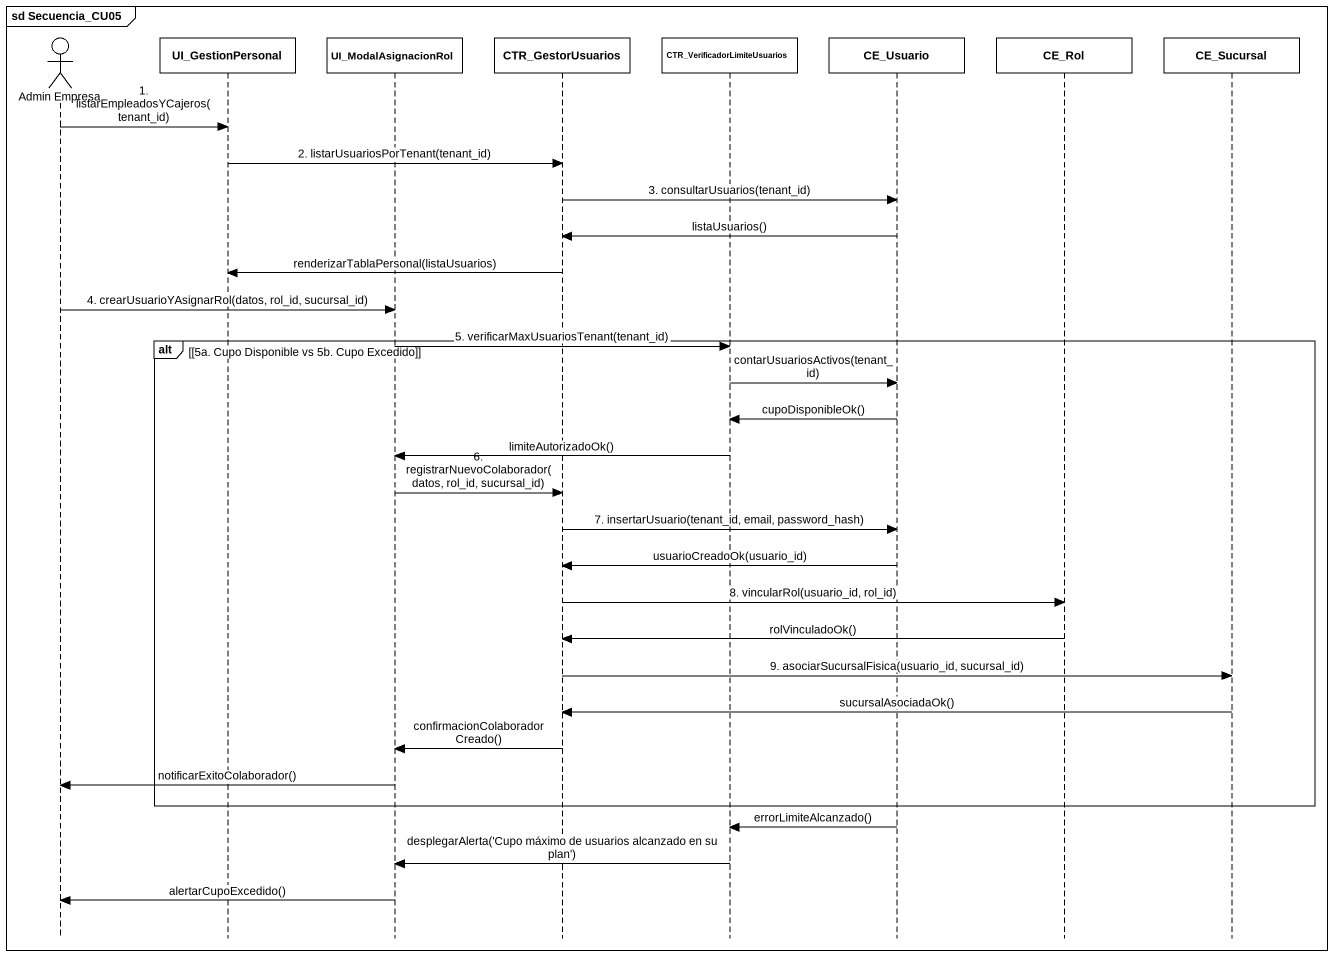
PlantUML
@startuml
mainframe sd Secuencia_CU05
hide footbox
actor "Admin Empresa" as Admin_Empresa
participant UI_GestionPersonal
participant UI_ModalAsignacionRol
participant CTR_GestorUsuarios
participant "CTR_VerificadorLimiteUsuarios" as CTR_VerificadorLimiteUsuario
participant CE_Usuario
participant CE_Rol
participant CE_Sucursal

Admin_Empresa -> UI_GestionPersonal : 1. listarEmpleadosYCajeros(tenant_id)
UI_GestionPersonal -> CTR_GestorUsuarios : 2. listarUsuariosPorTenant(tenant_id)
CTR_GestorUsuarios -> CE_Usuario : 3. consultarUsuarios(tenant_id)
CE_Usuario -> CTR_GestorUsuarios : listaUsuarios()
CTR_GestorUsuarios -> UI_GestionPersonal : renderizarTablaPersonal(listaUsuarios)
Admin_Empresa -> UI_ModalAsignacionRol : 4. crearUsuarioYAsignarRol(datos, rol_id, sucursal_id)
alt [5a. Cupo Disponible vs 5b. Cupo Excedido]
  UI_ModalAsignacionRol -> CTR_VerificadorLimiteUsuario : 5. verificarMaxUsuariosTenant(tenant_id)
  CTR_VerificadorLimiteUsuario -> CE_Usuario : contarUsuariosActivos(tenant_id)
  CE_Usuario -> CTR_VerificadorLimiteUsuario : cupoDisponibleOk()
  CTR_VerificadorLimiteUsuario -> UI_ModalAsignacionRol : limiteAutorizadoOk()
  UI_ModalAsignacionRol -> CTR_GestorUsuarios : 6. registrarNuevoColaborador(datos, rol_id, sucursal_id)
  CTR_GestorUsuarios -> CE_Usuario : 7. insertarUsuario(tenant_id, email, password_hash)
  CE_Usuario -> CTR_GestorUsuarios : usuarioCreadoOk(usuario_id)
  CTR_GestorUsuarios -> CE_Rol : 8. vincularRol(usuario_id, rol_id)
  CE_Rol -> CTR_GestorUsuarios : rolVinculadoOk()
  CTR_GestorUsuarios -> CE_Sucursal : 9. asociarSucursalFisica(usuario_id, sucursal_id)
  CE_Sucursal -> CTR_GestorUsuarios : sucursalAsociadaOk()
  CTR_GestorUsuarios -> UI_ModalAsignacionRol : confirmacionColaboradorCreado()
  UI_ModalAsignacionRol -> Admin_Empresa : notificarExitoColaborador()
end
CE_Usuario -> CTR_VerificadorLimiteUsuario : errorLimiteAlcanzado()
CTR_VerificadorLimiteUsuario -> UI_ModalAsignacionRol : desplegarAlerta('Cupo máximo de usuarios alcanzado en su plan')
UI_ModalAsignacionRol -> Admin_Empresa : alertarCupoExcedido()
@enduml
